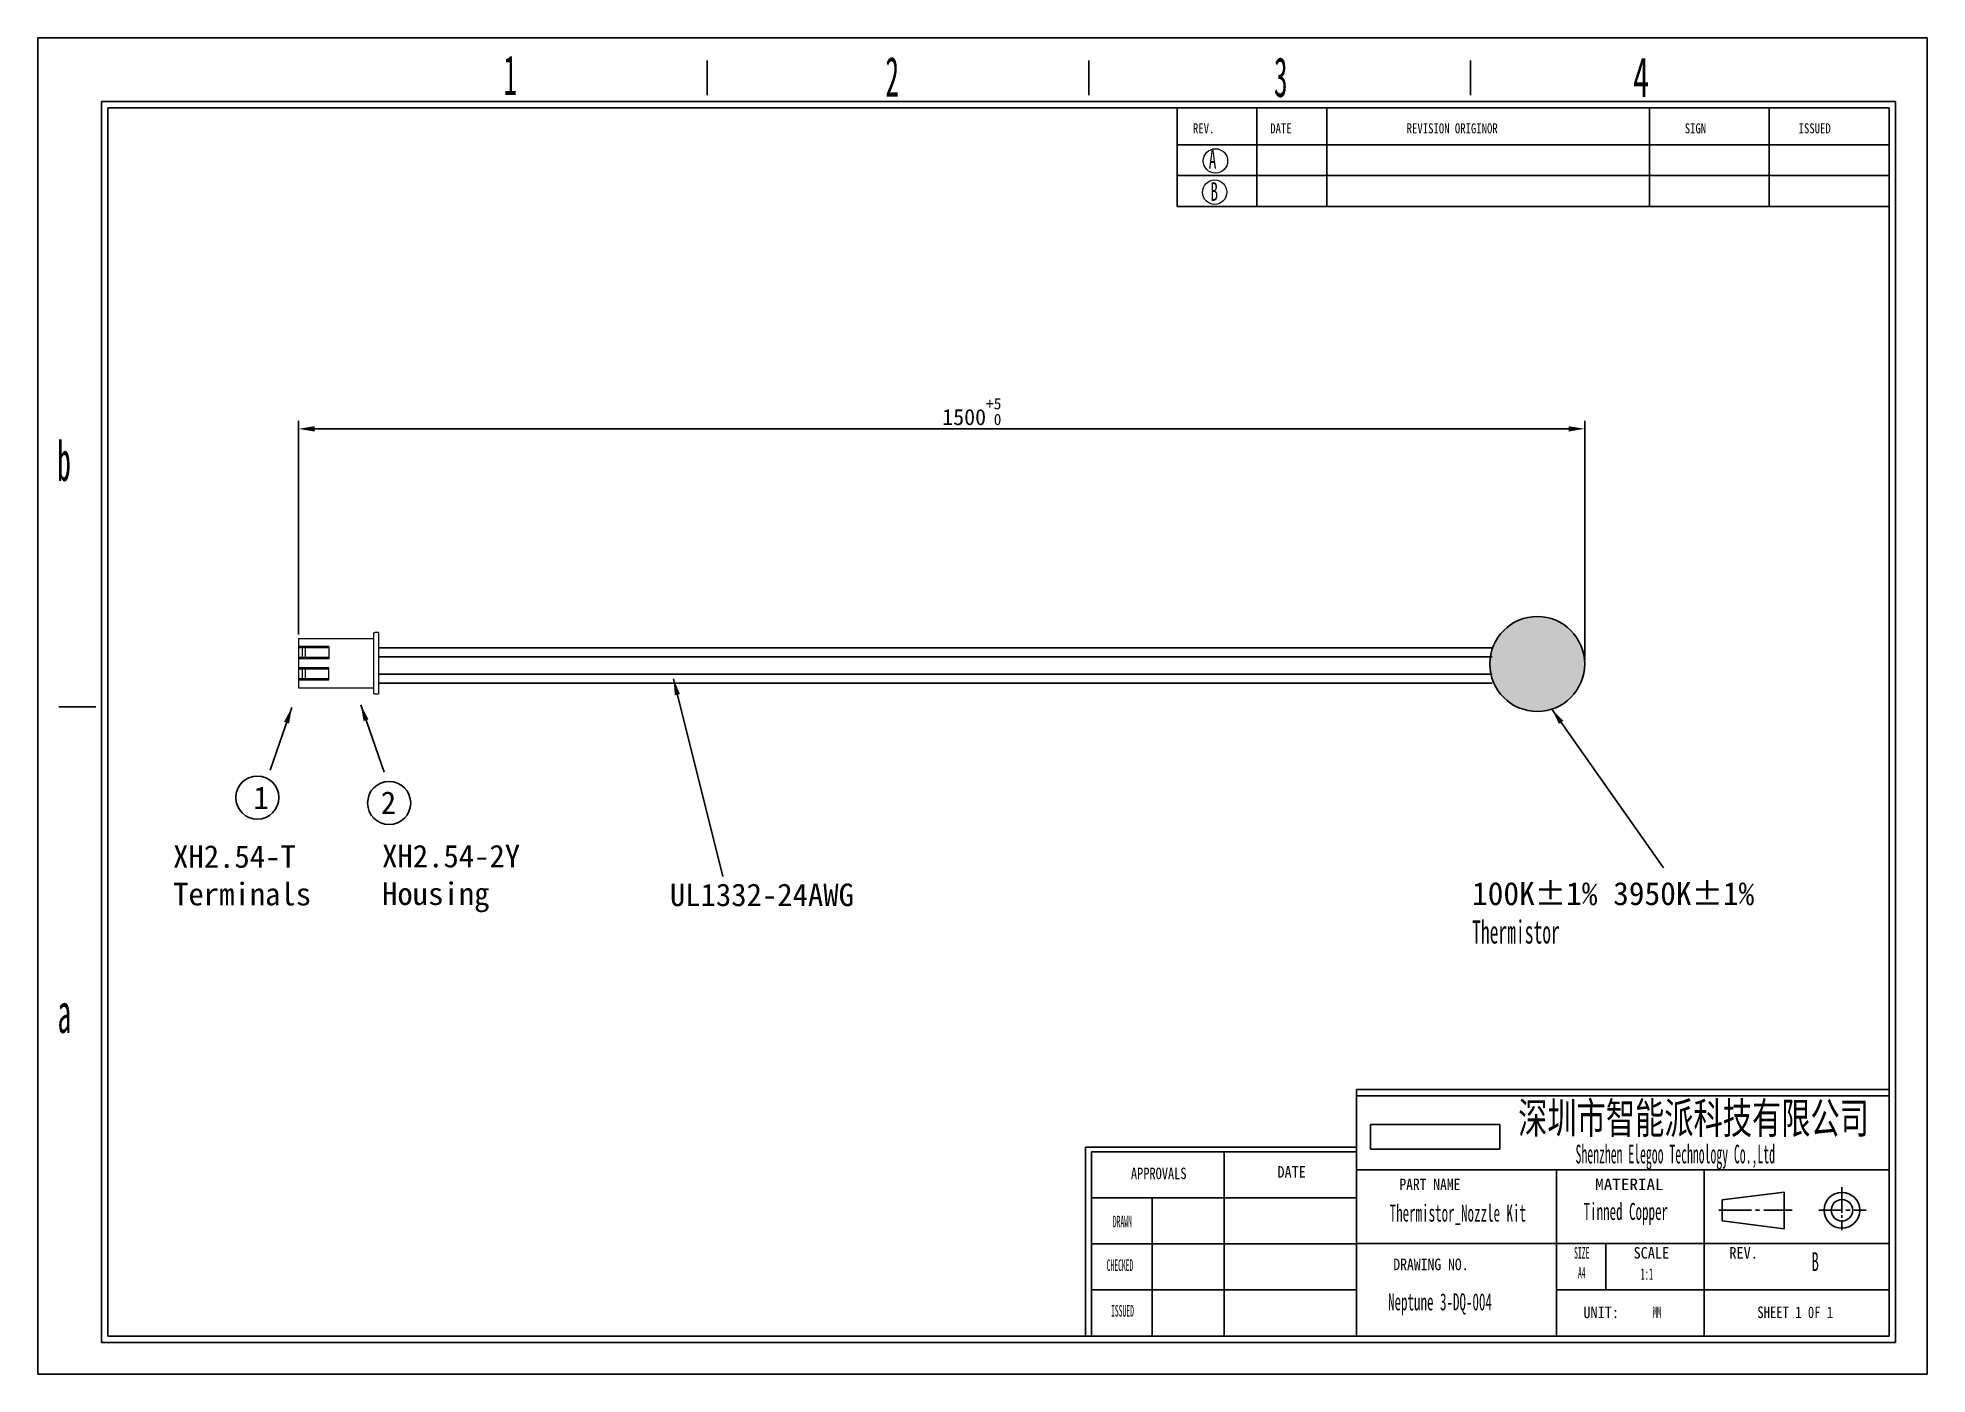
# Model space of a CAD drawing. Header units: millimetres. Extents: x 1 to 294, y -245 to -38.
import ezdxf

# ---------------------------------------------------------------- set-up
doc = ezdxf.new("R2010")
doc.units = ezdxf.units.MM
doc.header["$PDSIZE"] = -1
doc.layers.add('SLD-0', color=179, linetype='Continuous')
doc.styles.add('SLDTEXTSTYLE0', font='TXT', dxfattribs={"width": 0.56, "bigfont": 'bigfont'})
doc.styles.add('SLDTEXTSTYLE10', font='TXT', dxfattribs={"width": 0.862222})
doc.styles.add('SLDTEXTSTYLE11', font='TXT', dxfattribs={"width": 1.089})
doc.styles.add('SLDTEXTSTYLE13', font='TXT', dxfattribs={"width": 0.56})
doc.styles.add('SLDTEXTSTYLE14', font='TXT', dxfattribs={"width": 0.805625})
doc.styles.add('SLDTEXTSTYLE3', font='TXT', dxfattribs={"width": 0.484})
doc.styles.add('SLDTEXTSTYLE4', font='TXT', dxfattribs={"width": 0.40535})
doc.styles.add('SLDTEXTSTYLE5', font='TXT', dxfattribs={"width": 0.6})
doc.styles.add('SLDTEXTSTYLE6', font='TXT', dxfattribs={"width": 0.5025})
doc.styles.add('SLDTEXTSTYLE7', font='TXT', dxfattribs={"width": 0.9075})
doc.styles.add('SLDTEXTSTYLE8', font='TXT', dxfattribs={"width": 0.870455})
doc.styles.add('SLDTEXTSTYLE9', font='TXT', dxfattribs={"width": 0.7865})
doc.dimstyles.new('ISO-25', dxfattribs={"dimtxt": 2.5, "dimasz": 2.5, "dimexe": 1.25, "dimexo": 0.625, "dimtad": 1, "dimtxsty": 'Standard', "dimcen": 2.5, "dimadec": 0, "dimazin": 0, "dimtfac": 1, "dimtmove": 0, "dimatfit": 3, "dimfxl": 1, "dimarcsym": 0})
picture_1 = doc.add_image_def('image1.jpg', size_in_pixel=(1698, 321))

# ---------------------------------------------------------------- blocks, each defined once
blk = doc.blocks.new('*D8')
at = {"color": 0, "lineweight": -2}
for p, q in [((41.2, -130.66), (41.2, -97.49)), ((43.7, -98.74), (238.36, -98.74)), ((240.86, -134.6), (240.86, -97.49))]:
    blk.add_line(p, q, dxfattribs=at)
at = {"color": 0}
for points in [[(43.7, -98.33), (43.7, -99.16), (41.2, -98.74)], [(238.36, -98.33), (238.36, -99.16), (240.86, -98.74)]]:
    blk.add_solid(points, dxfattribs=at)
at = {"layer": 'Defpoints', "color": 0}
for p in [(240.86, -98.74), (41.2, -131.29), (240.86, -135.23)]:
    blk.add_point(p, dxfattribs=at)
at = {"color": 0, "insert": (145.72, -96.08), "char_height": 2.5, "attachment_point": 5}
blk.add_mtext('1500{\\H0.7x;\\S+5^  0;}', dxfattribs=at)

msp = doc.modelspace()

# ---------------------------------------------------------------- hatches: boundary and pattern name
h = msp.add_hatch(color=256)
h.set_gradient(color1=(255, 255, 255), one_color=1, tint=1)
edge = h.paths.add_edge_path()
edge.add_arc((233.492, -135.23), 7.367, 0, 360)

# ---------------------------------------------------------------- linework, layer by layer
at = {"color": 0}
for p, q in [((53.626, -132.702), (226.517, -132.702)), ((53.626, -134.102), (226.517, -134.102)), ((53.626, -136.791), (226.517, -136.791)), ((53.626, -138.191), (226.517, -138.191))]:
    msp.add_line(p, q, dxfattribs=at)
at = {"color": 179}
for p, q in [((173.701, -239.515), (173.701, -218.071)), ((164.313, -232.344), (205.424, -232.344))]:
    msp.add_line(p, q, dxfattribs=at)
at = {"color": 0, "lineweight": 0}
for points in [[(41.196, -131.287), (41.196, -137.713)], [(41.196, -131.287), (52.828, -131.287)], [(53.626, -130.357), (53.029, -130.357), (52.95, -130.374), (52.889, -130.418), (52.845, -130.48), (52.828, -130.559)], [(52.828, -130.559), (52.828, -137.713)], [(53.626, -130.357), (53.626, -137.713)], [(45.885, -132.525), (45.885, -134.412), (41.196, -134.412)], [(45.885, -132.525), (41.196, -132.525)], [(45.885, -132.727), (41.196, -132.727)], [(45.885, -134.211), (41.196, -134.211)], [(41.793, -132.727), (41.793, -134.211)], [(42.259, -132.727), (42.259, -134.211)], [(45.885, -135.826), (41.196, -135.826)], [(41.196, -137.713), (45.885, -137.713), (45.885, -135.826)], [(45.885, -136.028), (41.196, -136.028)], [(45.885, -137.511), (41.196, -137.511)], [(41.196, -137.713), (41.196, -138.951)], [(41.793, -136.028), (41.793, -137.511)], [(42.259, -136.028), (42.259, -137.511)], [(52.828, -137.713), (52.828, -139.679)], [(53.626, -137.713), (53.626, -139.881)], [(41.196, -138.951), (52.828, -138.951)], [(52.828, -139.679), (52.845, -139.758), (52.889, -139.82), (52.95, -139.864), (53.029, -139.881), (53.626, -139.881)]]:
    msp.add_lwpolyline(points, dxfattribs=at)
for centre, radius in [((233.492, -135.23), 7.367), ((34.818, -155.961), 3.347), ((55.269, -156.807), 3.347)]:
    msp.add_circle(centre, radius)
at = {"layer": 'SLD-0'}
for p, q in [((0.731, -38.06), (294.026, -38.06)), ((0.731, -245.44), (0.731, -38.06)), ((294.026, -38.06), (294.026, -245.44)), ((11.594, -239.515), (11.594, -48.923)), ((11.594, -48.923), (288.1, -48.923)), ((250.936, -48.923), (250.936, -64.22)), ((269.518, -48.923), (269.518, -64.22)), ((288.1, -48.923), (288.1, -239.515)), ((288.1, -239.515), (11.594, -239.515)), ((294.026, -245.44), (0.731, -245.44))]:
    msp.add_line(p, q, dxfattribs=at)
at = {"layer": 'SLD-0', "color": 6, "linetype": 'Continuous'}
for p, q in [((104.62, -46.948), (104.62, -41.564)), ((163.872, -46.948), (163.872, -41.564)), ((223.123, -46.948), (223.123, -41.564)), ((10.606, -240.502), (10.606, -47.935)), ((10.606, -47.935), (289.088, -47.935)), ((289.088, -47.935), (289.088, -240.502)), ((9.724, -141.881), (3.987, -141.881)), ((289.088, -240.502), (10.606, -240.502))]:
    msp.add_line(p, q, dxfattribs=at)
at = {"layer": 'SLD-0', "color": 179, "linetype": 'Continuous'}
for p, q in [((177.578, -48.923), (177.578, -64.22)), ((189.969, -48.923), (189.969, -64.22)), ((200.805, -48.923), (200.805, -64.22)), ((177.578, -54.659), (288.1, -54.659)), ((177.578, -59.44), (288.1, -59.44)), ((177.578, -64.22), (288.1, -64.22)), ((288.1, -201.272), (205.424, -201.272)), ((205.424, -201.272), (205.424, -239.515)), ((288.1, -202.228), (205.424, -202.228)), ((205.424, -210.202), (163.357, -210.202)), ((163.357, -210.202), (163.357, -239.515)), ((205.424, -210.922), (164.313, -210.922)), ((164.313, -210.922), (164.313, -239.515)), ((184.868, -210.922), (184.868, -239.515)), ((288.1, -213.701), (205.424, -213.701)), ((236.472, -213.701), (236.472, -239.515)), ((259.418, -239.515), (259.418, -213.701)), ((280.788, -220.384), (280.788, -216.417)), ((205.424, -218.071), (164.313, -218.071)), ((262.174, -218.38), (271.807, -217.196)), ((262.174, -221.627), (262.174, -218.38)), ((271.807, -222.888), (271.807, -217.196)), ((261.705, -220.001), (266.749, -220.001)), ((262.174, -221.627), (271.807, -222.888)), ((267.38, -220.001), (268.01, -220.001)), ((268.641, -220.001), (273.055, -220.001)), ((280.788, -220.001), (277.187, -220.001)), ((280.788, -220.767), (280.788, -221.151)), ((280.788, -221.534), (280.788, -223.067)), ((281.419, -220.001), (282.05, -220.001)), ((282.68, -220.001), (284.572, -220.001)), ((205.424, -225.219), (164.313, -225.219)), ((288.1, -225.174), (205.424, -225.174)), ((244.121, -225.174), (244.121, -232.344)), ((236.472, -232.344), (288.1, -232.344)), ((196.317, -239.515), (155.205, -239.515))]:
    msp.add_line(p, q, dxfattribs=at)
at = {"layer": 'SLD-0', "lineweight": 18}
for centre in [(183.541, -57.17), (183.418, -62.019)]:
    msp.add_circle(centre, 1.894, dxfattribs=at)
at = {"layer": 'SLD-0', "color": 179, "linetype": 'Continuous'}
for radius in [2.771, 1.669]:
    msp.add_circle((280.788, -220.001), radius, dxfattribs=at)

# ---------------------------------------------------------------- texts
at = {"attachment_point": 1}
for s, insert, char_height, width in [('1', (34.216, -154.244), 3.5, 2.53701), ('2', (53.971, -155.002), 3.5, 3.71983), ('{\\fSimSun|b0|i0|c134|p2;XH2.54-T\\PTerminals}', (21.734, -163.352), 3.5, 33.72108), ('{\\fSimSun|b0|i0|c134|p2;XH2.54-2Y\\PHousing}', (54.18, -163.292), 3.5, 32.76692), ('UL1332-24AWG', (98.853, -169.3), 3.5, 31.17625), ('100K±1% 3950K±1% \\P{\\W0.56;\\C0;Thermistor}', (223.373, -169.068), 3.57739, 78.21971)]:
    msp.add_mtext(s, dxfattribs=dict(at, insert=insert, char_height=char_height, width=width))
at = {"layer": 'SLD-0'}
for s, insert, char_height, attachment_point, style in [('1', (73.03, -40.763), 6.172, 1, 'SLDTEXTSTYLE6'), ('2', (132.307, -41.006), 6.172, 1, 'SLDTEXTSTYLE6'), ('3', (192.626, -41.068), 6.172, 1, 'SLDTEXTSTYLE6'), ('4', (248.36, -41.074), 6.172, 1, 'SLDTEXTSTYLE5'), ('A', (182.497, -55.448), 2.903, 1, 'SLDTEXTSTYLE5'), ('B', (182.751, -60.463), 2.903, 1, 'SLDTEXTSTYLE5'), ('b', (3.754, -100.642), 6.172, 1, 'SLDTEXTSTYLE6'), ('a', (3.799, -186.31), 6.172, 1, 'SLDTEXTSTYLE6'), ('{\\fSimSun|b0|i0|c134|p2;\\W0.689;深圳市智能派科技有限公司}', (257.753, -203.282), 4.82808, 2, 'SLDTEXTSTYLE11'), ('B', (276.097, -226.515), 2.91, 1, 'SLDTEXTSTYLE13')]:
    msp.add_mtext(s, dxfattribs=dict(at, insert=insert, char_height=char_height, attachment_point=attachment_point, style=style))
at = {"layer": 'SLD-0', "color": 179}
for s, insert, char_height, attachment_point, style in [('REV.', (180.048, -51.334), 1.5536, 1, 'SLDTEXTSTYLE9'), ('DATE', (192.046, -51.334), 1.5536, 1, 'SLDTEXTSTYLE9'), ('REVISION ORIGINOR', (213.227, -51.334), 1.55363, 1, 'SLDTEXTSTYLE9'), ('SIGN', (256.385, -51.334), 1.5536, 1, 'SLDTEXTSTYLE9'), ('ISSUED', (274.067, -51.334), 1.5536, 1, 'SLDTEXTSTYLE9'), ('{\\W0.46;Shenzhen Elegoo Technology Co.,Ltd}', (254.917, -209.82), 2.91042, 2, 'SLDTEXTSTYLE13'), ('APPROVALS', (174.734, -213.387), 1.7927, 2, 'SLDTEXTSTYLE9'), ('DATE', (195.368, -213.156), 1.7927, 2, 'SLDTEXTSTYLE7'), ('PART NAME', (216.824, -215.088), 1.7927, 2, 'SLDTEXTSTYLE10'), ('MATERIAL', (247.799, -215.088), 1.7927, 2, 'SLDTEXTSTYLE11'), ('DRAWN', (169.081, -220.861), 1.7927, 2, 'SLDTEXTSTYLE4'), ('SIZE', (240.398, -225.712), 1.7927, 2, 'SLDTEXTSTYLE4'), ('SCALE', (251.208, -225.712), 1.7927, 2, 'SLDTEXTSTYLE7'), ('REV.', (265.529, -225.712), 1.7927, 2, 'SLDTEXTSTYLE7'), ('CHECKED', (168.722, -227.629), 1.7927, 2, 'SLDTEXTSTYLE4'), ('DRAWING NO.', (216.989, -227.505), 1.79265, 2, 'SLDTEXTSTYLE8'), ('A4', (240.409, -228.781), 1.7927, 2, 'SLDTEXTSTYLE4'), ('1:1', (250.516, -228.989), 1.7927, 2, 'SLDTEXTSTYLE3'), ('ISSUED', (169.107, -234.709), 1.7927, 2, 'SLDTEXTSTYLE4'), ('UNIT:', (243.418, -234.943), 1.7927, 2, 'SLDTEXTSTYLE7'), ('MM', (252.08, -234.943), 1.7927, 2, 'SLDTEXTSTYLE3'), ('SHEET 1 0F 1', (273.539, -234.943), 1.79265, 2, 'SLDTEXTSTYLE14')]:
    msp.add_mtext(s, dxfattribs=dict(at, insert=insert, char_height=char_height, attachment_point=attachment_point, style=style))
at = {"layer": 'SLD-0', "color": 0, "char_height": 2.64583, "attachment_point": 2, "style": 'SLDTEXTSTYLE0'}
for s, insert in [('{\\fSimSun|b0|i0|c134|p2;Thermistor_Nozzle Kit}', (221.162, -219.114)), ('{\\fSimSun|b0|i0|c134|p2;\\W0.56;Tinned Copper}', (247.24, -218.859)), ('{\\fSimSun|b0|i0|c134|p2;Neptune 3-DQ-004}', (218.394, -232.883))]:
    msp.add_mtext(s, dxfattribs=dict(at, insert=insert))

# ---------------------------------------------------------------- dimensions: what is measured, and where the dimension line sits
dim = msp.add_linear_dim(base=(240.859, -98.743), p1=(41.196, -131.287), p2=(240.859, -135.23), text='1500{\\H0.7x;\\S+5^  0;}', dimstyle='ISO-25')
dim.commit()
dim.dimension.update_dxf_attribs({"geometry": '*D8', "text_midpoint": (145.72, -98.743), "dimtype": 160})

# ---------------------------------------------------------------- pictures from other files: only their frames are drawn
image = msp.add_image(picture_1, insert=(207.613, -210.514), size_in_units=(20.09, 3.798))
image.dxf.flags = 7

# ---------------------------------------------------------------- leaders
for points in [[(99.413, -137.558), (107.049, -168.201)], [(40.163, -141.968), (36.828, -151.712)], [(50.868, -141.583), (54.474, -152.008)], [(235.758, -142.24), (253.081, -166.839)]]:
    msp.add_leader(points, dimstyle='ISO-25', override={"dimgap": 0.625, "dimtad": 0})

doc.saveas('drawing.dxf')
